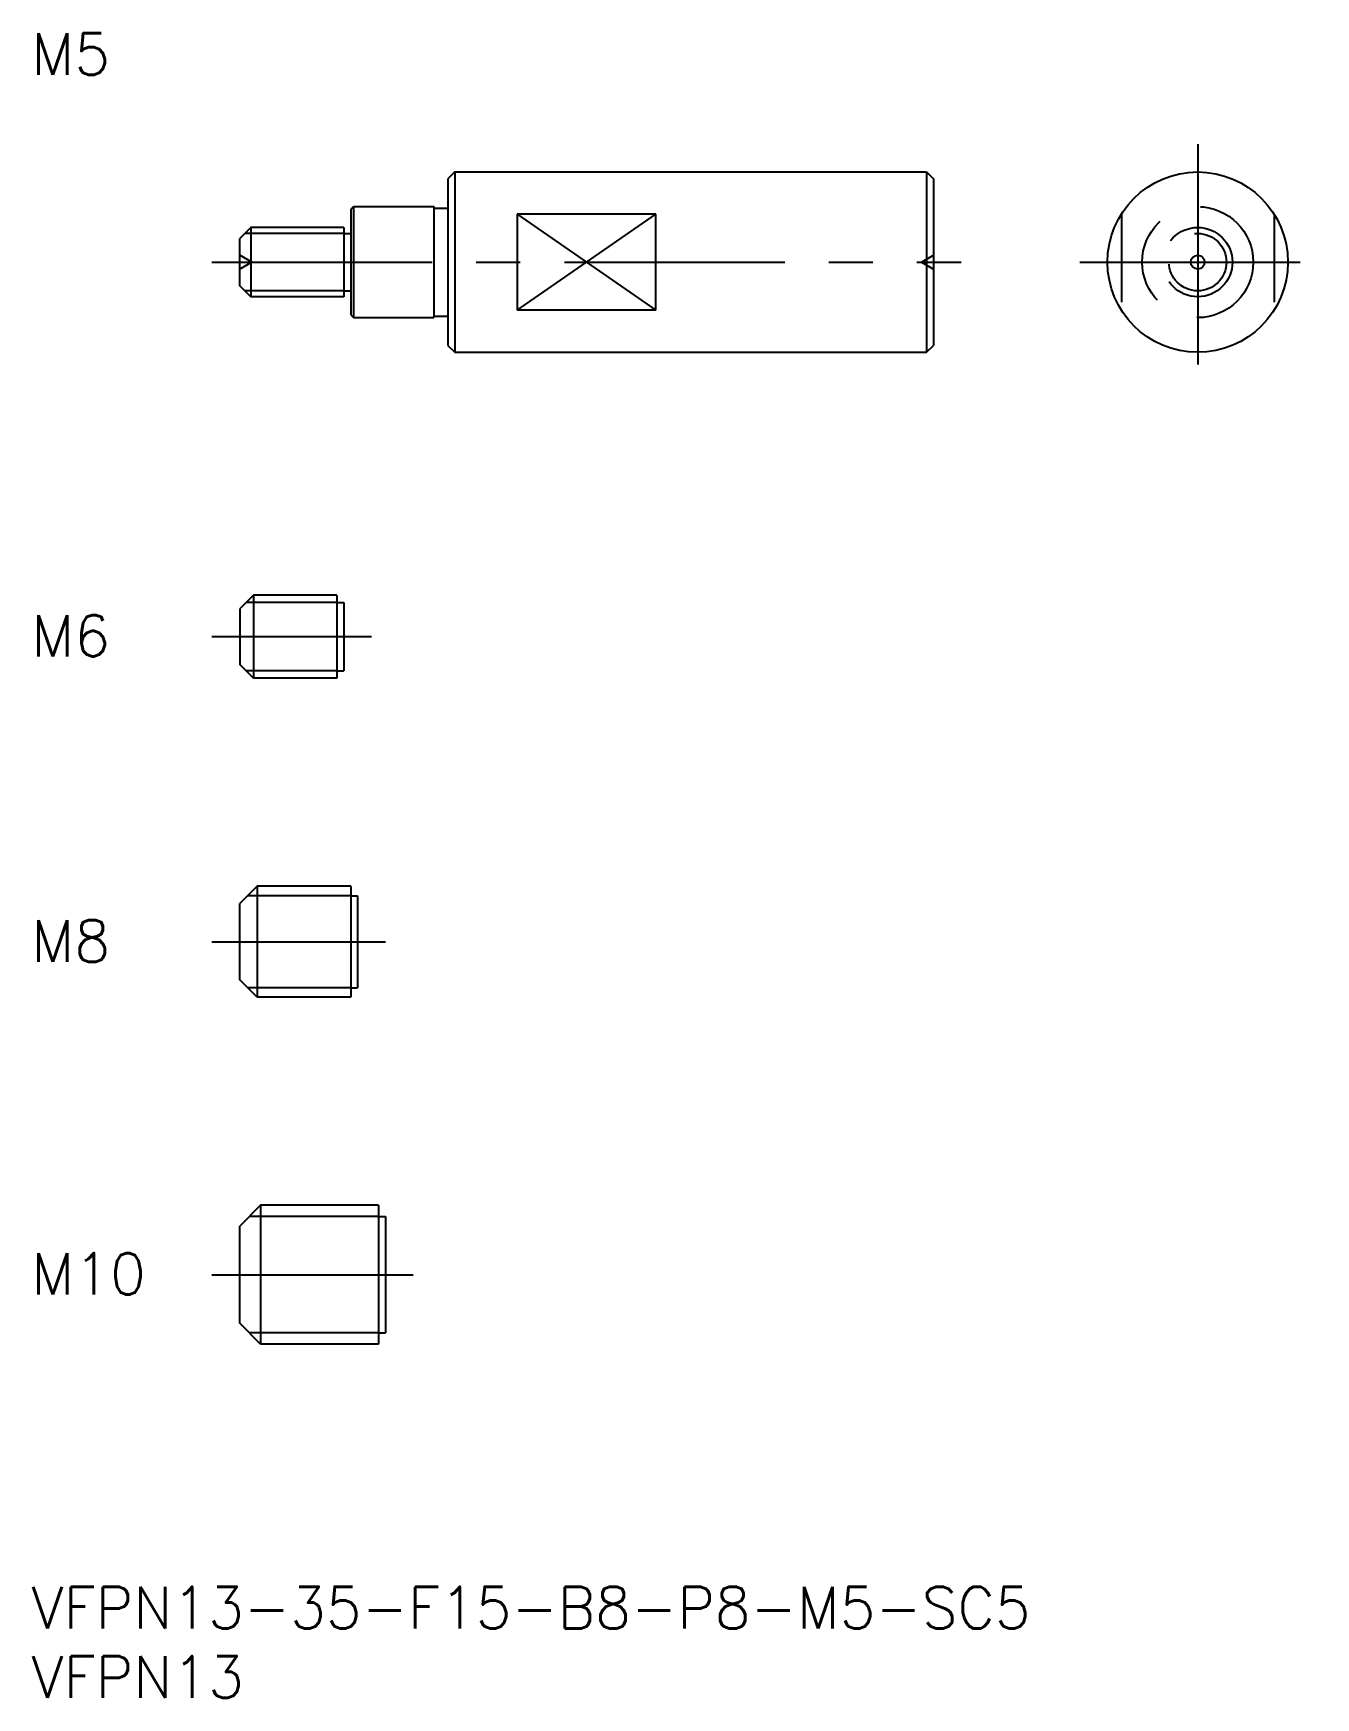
# Model space of a CAD drawing. Extents: x 0 to 93, y -8 to 112.
import ezdxf

# ---------------------------------------------------------------- set-up
doc = ezdxf.new("R2010")
doc.units = 0
doc.header["$LTSCALE"] = 0.5
doc.linetypes.add('CENTER', pattern=[50.8, 31.75, -6.35, 6.35, -6.35])
doc.linetypes.add('DASHED', pattern=[19.05, 12.7, -6.35])
for name, color, linetype in [('MSM_CENTER', 1, 'CENTER'), ('MSM_CONTINUOUS', 7, 'CONTINUOUS'), ('MSM_DASHED', 4, 'DASHED'), ('MSM_NARROW', 5, 'CONTINUOUS'), ('MSM_PART_NUMBER', 7, 'CONTINUOUS')]:
    doc.layers.add(name, color=color, linetype=linetype)
doc.styles.get("Standard").update_dxf_attribs({"font": 'txt.shx', "height": 1, "bigfont": 'bigfont.shx'})

# ---------------------------------------------------------------- blocks, each defined once
blk = doc.blocks.new('*U10')
at = {"layer": 'MSM_PART_NUMBER'}
blk.add_text('VFPN13-35-F15-B8-P8-M5-SC5', height=3, dxfattribs=at).set_placement((0, -3))
blk = doc.blocks.new('*U11')
at = {"layer": 'MSM_PART_NUMBER'}
blk.add_text('VFPN13', height=3, dxfattribs=at).set_placement((0, -8))
blk = doc.blocks.new('*U12')
at = {"layer": 'MSM_PART_NUMBER'}
blk.add_text('M10', height=3, dxfattribs=at).set_placement((0, 21.06))
blk = doc.blocks.new('*U13')
at = {"layer": 'MSM_PART_NUMBER'}
blk.add_text('M8', height=3, dxfattribs=at).set_placement((0, 45.06))
blk = doc.blocks.new('*U14')
at = {"layer": 'MSM_PART_NUMBER'}
blk.add_text('M6', height=3, dxfattribs=at).set_placement((0, 67.06))
blk = doc.blocks.new('*U15')
at = {"layer": 'MSM_PART_NUMBER'}
blk.add_text('M5', height=3, dxfattribs=at).set_placement((0, 109))

msp = doc.modelspace()

# ---------------------------------------------------------------- linework, layer by layer
at = {"layer": 'MSM_CENTER'}
for p, q in [((84.04, 104), (84.04, 87)), ((13, 95.5), (67, 95.5)), ((75.54, 95.5), (92.54, 95.5)), ((13, 68.5), (24.5, 68.5)), ((13, 46.5), (25.5, 46.5)), ((13, 22.5), (27.5, 22.5))]:
    msp.add_line(p, q, dxfattribs=at)
at = {"layer": 'MSM_CONTINUOUS'}
for p, q in [((30.5, 102), (30, 101.5)), ((30, 101.5), (30, 89.5)), ((30.5, 102), (64.5, 102)), ((30.5, 102), (30.5, 89)), ((64.5, 102), (64.5, 89)), ((64.5, 102), (65, 101.5)), ((65, 101.5), (65, 89.5)), ((23, 99.3), (23.2, 99.5)), ((23, 99.3), (23, 91.7)), ((23.2, 99.5), (29, 99.5)), ((23.2, 99.5), (23.2, 91.5)), ((29, 99.5), (29, 91.5)), ((29, 99.4), (30, 99.4)), ((45, 98.96), (35, 98.96)), ((35, 98.96), (35, 92.04)), ((45, 92.04), (45, 98.96)), ((15.8, 98), (15, 97.2)), ((22.5, 98), (15.8, 98)), ((15.8, 98), (15.8, 93)), ((22.5, 98), (22.5, 93)), ((22.5, 97.57), (23, 97.57)), ((15, 93.8), (15, 97.2)), ((15.8, 93), (15, 93.8)), ((22.5, 93), (15.8, 93)), ((22.5, 93.43), (23, 93.43)), ((23, 91.7), (23.2, 91.5)), ((23.2, 91.5), (29, 91.5)), ((29, 91.6), (30, 91.6)), ((45, 92.04), (35, 92.04)), ((30, 89.5), (30.5, 89)), ((30.5, 89), (64.5, 89)), ((64.5, 89), (65, 89.5)), ((16, 71.5), (15, 70.5)), ((22, 71.5), (16, 71.5)), ((16, 71.5), (16, 65.5)), ((22, 71.5), (22, 65.5)), ((22, 70.96), (22.5, 70.96)), ((22.5, 70.96), (22.5, 66.04)), ((15, 70.5), (15, 66.5)), ((16, 65.5), (15, 66.5)), ((22, 66.04), (22.5, 66.04)), ((22, 65.5), (16, 65.5)), ((16.25, 50.5), (15, 49.25)), ((23, 50.5), (16.25, 50.5)), ((16.25, 50.5), (16.25, 42.5)), ((23, 50.5), (23, 42.5)), ((15, 43.75), (15, 49.25)), ((23, 49.82), (23.5, 49.82)), ((23.5, 49.82), (23.5, 43.18)), ((16.25, 42.5), (15, 43.75)), ((23, 42.5), (16.25, 42.5)), ((23, 43.18), (23.5, 43.18)), ((16.5, 27.5), (15, 26)), ((25, 27.5), (16.5, 27.5)), ((16.5, 27.5), (16.5, 17.5)), ((25, 27.5), (25, 17.5)), ((25, 26.69), (25.5, 26.69)), ((25.5, 26.69), (25.5, 18.31)), ((15, 19), (15, 26)), ((16.5, 17.5), (15, 19)), ((25, 18.31), (25.5, 18.31)), ((25, 17.5), (16.5, 17.5))]:
    msp.add_line(p, q, dxfattribs=at)
for radius in [6.5, 0.5]:
    msp.add_circle((84.04, 95.5), radius, dxfattribs=at)
at = {"layer": 'MSM_DASHED'}
for p, q in [((78.54, 98.96), (78.54, 92.04)), ((89.54, 98.96), (89.54, 92.04)), ((15.87, 95.5), (15, 96)), ((15.87, 95.5), (15, 95)), ((64.13, 95.5), (65, 96)), ((64.13, 95.5), (65, 95))]:
    msp.add_line(p, q, dxfattribs=at)
for radius in [4, 2.5, 2.07]:
    msp.add_circle((84.04, 95.5), radius, dxfattribs=at)
at = {"layer": 'MSM_NARROW'}
for p, q in [((35, 92.04), (45, 98.96)), ((35, 98.96), (45, 92.04)), ((22.5, 97.57), (15.37, 97.57)), ((22.5, 93.43), (15.37, 93.43)), ((22, 70.96), (15.46, 70.96)), ((22, 66.04), (15.46, 66.04)), ((23, 49.82), (15.57, 49.82)), ((23, 43.18), (15.57, 43.18)), ((25, 26.69), (15.69, 26.69)), ((25, 18.31), (15.69, 18.31))]:
    msp.add_line(p, q, dxfattribs=at)

# ---------------------------------------------------------------- block references
at = {"layer": 'MSM_CONTINUOUS'}
for name in ['*U15', '*U14', '*U13', '*U12', '*U10', '*U11']:
    msp.add_blockref(name, (0, 0), dxfattribs=at)

doc.saveas('drawing.dxf')
